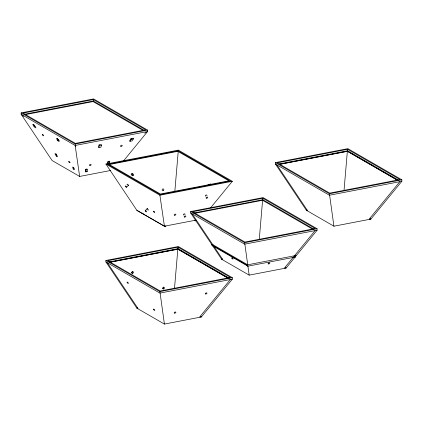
<?xml version="1.0" encoding="UTF-8"?>
<svg xmlns="http://www.w3.org/2000/svg" width="423" height="423" viewBox="0 0 423 423"><rect width="100%" height="100%" fill="white"/><g stroke="black" fill="none" stroke-linecap="round" stroke-linejoin="round"><path stroke-width="0.63" d="M227.764 278.038L177.84 249.121L109.954 262.186M397.853 180.499L347.362 151.249L279.471 164.314M85.626 169.253L85.832 171.897L87.127 171.659L87.26 169.697L86.99 168.999L85.626 169.253L85.832 171.897M174.831 191.392L178.342 150.123L105.909 164.061L136.862 210.294L164.415 226.205L195.542 220.214M174.456 288.898L177.84 249.121L227.838 277.985M259.325 238.709L262.593 200.306M296.021 255.053L295.101 257.084L294.9 255.709L247.667 264.798L212.462 244.473L211.336 244.557L212.658 245.848L247.867 266.173L295.101 257.084L295.201 255.904M344.084 189.747L347.362 151.249L397.89 180.42M99.067 144.888L98.601 146.918L98.871 147.611L100.928 147.204L101.462 145.163L101.192 144.47L99.067 144.888L99.336 145.586L98.871 147.611M213.023 244.674L212.658 245.848L212.462 244.473M107.024 163.474L108.071 161.385L109.536 161.147L109.806 161.84L108.7 163.928M107.294 164.166L108.341 162.083L108.071 161.385M131.045 138.559L129.66 140.648L129.93 141.34L132.013 140.917L133.457 138.834L133.187 138.136L131.045 138.559L131.32 139.257L129.93 141.34M123.31 161.152L147.569 131.527L147.569 130.094L93.583 98.924L21.15 112.867L21.15 114.295L52.103 160.529L79.656 176.439L110.784 170.448M210.58 207.852L232.333 181.293L178.342 150.123M230.324 279.55L199.709 316.938L201.38 316.959L232.333 279.164L232.333 277.694L178.342 246.524L105.909 260.462L105.909 261.932L136.862 308.166L164.415 324.076L201.38 316.959L200.941 316.483M315.087 230.614L284.468 268.002L286.138 268.023L317.091 230.228L317.091 228.758L263.101 197.589L190.667 211.526L190.667 212.996L221.62 259.23L249.173 275.14L286.138 268.023L285.705 267.548M399.846 181.679L369.226 219.066L370.897 219.088L401.85 181.293L401.85 179.823L347.859 148.653L275.431 162.596L275.431 164.061L306.384 210.294L333.932 226.205L370.897 219.088L370.463 218.612M126.503 187.246A0.894 0.333 46.4 0 0 125.816 186.088A0.894 0.333 46.4 0 0 125.367 186.443A0.894 0.333 46.4 0 0 126.503 187.246L128.777 185.084M145.232 210.548L147.5 208.391M56.254 156.103L57.507 156.796L56.248 154.39L54.958 153.686L56.254 156.103L56.925 155.564L55.884 153.628M73.216 169.078L72.629 167.016L73.851 167.709L74.385 169.739L73.216 169.078L73.882 168.539L73.591 167.508M57.422 140.536L59.178 141.568L58.337 139.352L56.534 138.3L57.422 140.536L58.094 139.997L59.22 140.658M34.2 126.858L35.971 127.905L34.48 125.425L32.677 124.373L34.2 126.858L34.998 126.398M144.719 133.15L147.569 131.527L75.141 145.464L21.15 114.295L23.672 116.425M307.008 209.967L306.384 210.294L307.542 210.659L276.922 164.922M222.249 258.902L221.62 259.23L222.784 259.595L214.154 246.709M137.491 307.838L136.862 308.166L138.025 308.531L107.405 262.794M99.336 145.586L101.462 145.163M131.32 139.257L133.457 138.834M93.319 99.569L22.948 113.11L75.4 143.392L145.771 129.85L93.319 99.569L93.319 100.997L144.634 130.622M24.238 114.289L93.319 100.997M25.227 114.638L93.081 101.578L143.006 130.4M21.15 112.867L75.141 144.037L147.569 130.094M347.6 149.298L277.229 162.839L329.681 193.121L400.052 179.579L347.6 149.298L347.6 150.762L398.339 180.061M279.164 163.934L347.6 150.762M279.503 164.404L347.362 151.344M105.909 164.061L159.899 195.23L232.333 181.293M262.842 198.234L192.47 211.775L244.922 242.056L315.294 228.515L262.842 198.234L262.842 199.698L313.58 228.996M193.76 212.991L262.842 199.698M194.099 213.467L262.604 200.28L313.057 229.446M275.431 162.596L329.417 193.766L401.85 179.823M401.85 181.293L329.417 195.23L275.431 164.061M178.078 247.164L107.706 260.711L160.158 290.992L230.53 277.451L178.078 247.164L178.078 248.634L229.393 278.26M109.002 261.927L178.078 248.634M109.985 262.276L177.84 249.216M190.667 211.526L244.658 242.696L317.091 228.758M317.091 230.228L244.658 244.166L190.667 212.996M105.909 260.462L159.899 291.632L232.333 277.694M232.333 279.164L159.899 293.102L105.909 261.932M85.895 169.951L87.26 169.697M108.341 162.083L109.806 161.84M246.54 264.883L247.667 264.798L247.323 264.206L247.867 266.173L246.54 264.883L211.336 244.557M136.777 210.363L164.415 226.205L159.899 195.23M192.164 213.858L212.785 244.658M33.65 124.33L34.871 126.324M75.141 144.037L75.627 146.659M57.428 138.321L58.094 139.997M86.858 170.961L87.127 171.659M294.831 256.1L295.101 257.084M333.932 226.205L329.417 193.766M249.173 275.14L244.658 242.696M164.415 324.076L159.899 291.632M75.141 145.464L79.656 176.439M132.219 174.969A0.894 0.814 -48.2 0 1 131.167 174.376A0.894 0.814 -48.2 0 1 131.944 173.314A0.894 0.814 -48.2 0 1 132.854 174.102M209.94 184.338A0.894 0.65 78.6 0 1 211.162 184.666M205.8 196.113A0.888 0.497 -21.3 0 1 205.409 195.489A0.888 0.497 -21.3 0 1 206.614 195.003A0.888 0.497 -21.3 0 1 206.815 195.701M127.143 184.655A0.894 0.333 46.4 0 1 127.392 184.222A0.894 0.333 46.4 0 1 128.306 185.137A0.894 0.333 46.4 0 1 127.968 185.48M208.058 185.047A0.894 0.65 78.6 0 1 209.195 184.671M165.615 225.924A0.597 0.344 0 0 1 165.816 226.379A0.597 0.344 0 0 1 165.033 226.527A0.597 0.344 0 0 1 164.737 226.083M143.201 213.515A0.597 0.344 0 0 1 142.318 213.557A0.597 0.344 0 0 1 142.318 213.049M196.066 220.61A0.597 0.344 0 0 1 195.103 220.764A0.597 0.344 0 0 1 195.236 220.187M147.061 209.184A0.894 0.333 46.4 0 1 147.426 208.867A0.894 0.333 46.4 0 1 148.293 209.84A0.894 0.333 46.4 0 1 147.807 210.02M183.804 214.995A0.894 0.497 -21.3 0 1 183.529 214.302A0.894 0.497 -21.3 0 1 184.798 213.901A0.894 0.497 -21.3 0 1 184.766 214.688M132.573 271.344A0.894 0.814 -48.2 0 1 132.573 272.613A0.894 0.814 -48.2 0 1 131.32 272.597M163.643 287.016A0.894 0.814 -48.2 0 1 162.67 288.449M178.078 150.762L107.706 164.309L160.158 194.591L230.53 181.044L178.078 150.762M177.84 151.344L109.34 164.531L160.396 194.009L228.901 180.822L177.84 151.344M120.93 146.342A0.888 0.497 -21.3 0 0 122.236 145.597A0.888 0.497 -21.3 0 0 120.999 145.422A0.888 0.497 -21.3 0 0 120.93 146.342M89.999 165.493A0.894 0.497 -21.3 0 0 91.119 164.621A0.894 0.497 -21.3 0 0 89.734 164.674A0.894 0.497 -21.3 0 0 89.999 165.493M42.348 134.81A0.894 0.333 46.4 0 0 43.49 135.783A0.894 0.333 46.4 0 0 43.014 134.704A0.894 0.333 46.4 0 0 42.348 134.81M68.801 161.829A0.894 0.333 46.4 0 0 69.948 162.76A0.894 0.333 46.4 0 0 69.42 161.66A0.894 0.333 46.4 0 0 68.801 161.829M174.778 215.259A0.894 0.497 -21.3 0 0 175.878 214.376A0.894 0.497 -21.3 0 0 174.477 214.45A0.894 0.497 -21.3 0 0 174.778 215.259M153.628 211.717A0.894 0.333 46.4 0 0 154.76 212.499A0.894 0.333 46.4 0 0 154.057 211.336A0.894 0.333 46.4 0 0 153.628 211.717M163.156 190.588A0.894 0.814 -48.2 0 0 163.643 189.144A0.894 0.814 -48.2 0 0 162.194 189.552A0.894 0.814 -48.2 0 0 163.156 190.588M132.991 175.704A0.894 0.814 -48.2 0 0 133.446 174.255A0.894 0.814 -48.2 0 0 132.008 174.694A0.894 0.814 -48.2 0 0 132.991 175.704M206.62 198.202A0.888 0.497 -21.3 0 0 207.799 197.367A0.888 0.497 -21.3 0 0 206.456 197.351A0.888 0.497 -21.3 0 0 206.62 198.202M145.327 211.061A0.894 0.333 46.4 0 0 146.458 211.844A0.894 0.333 46.4 0 0 145.755 210.68A0.894 0.333 46.4 0 0 145.327 211.061M184.698 217.084A0.894 0.497 -21.3 0 0 185.871 216.238A0.894 0.497 -21.3 0 0 184.518 216.232A0.894 0.497 -21.3 0 0 184.698 217.084M127.186 282.596A0.894 0.333 46.4 0 0 128.322 283.389A0.894 0.333 46.4 0 0 127.619 282.226A0.894 0.333 46.4 0 0 127.186 282.596M132.722 273.337A0.894 0.814 -48.2 0 0 133.176 271.883A0.894 0.814 -48.2 0 0 131.738 272.322A0.894 0.814 -48.2 0 0 132.722 273.337M163.696 288.941A0.894 0.814 -48.2 0 0 164.182 287.497A0.894 0.814 -48.2 0 0 162.733 287.904A0.894 0.814 -48.2 0 0 163.696 288.941M153.628 309.583A0.894 0.333 46.4 0 0 154.76 310.371A0.894 0.333 46.4 0 0 154.057 309.202A0.894 0.333 46.4 0 0 153.628 309.583M174.784 313.131A0.894 0.497 -21.3 0 0 175.873 312.243A0.894 0.497 -21.3 0 0 174.472 312.327A0.894 0.497 -21.3 0 0 174.784 313.131M205.853 293.985A0.888 0.497 -21.3 0 0 206.984 293.123A0.888 0.497 -21.3 0 0 205.61 293.16A0.888 0.497 -21.3 0 0 205.853 293.985M231.92 258.247A0.894 0.333 46.4 0 0 233.057 259.035A0.894 0.333 46.4 0 0 232.354 257.866A0.894 0.333 46.4 0 0 231.92 258.247M268.716 263.931A0.894 0.497 -21.3 0 0 269.805 263.043A0.894 0.497 -21.3 0 0 268.404 263.127A0.894 0.497 -21.3 0 0 268.716 263.931"/></g></svg>
